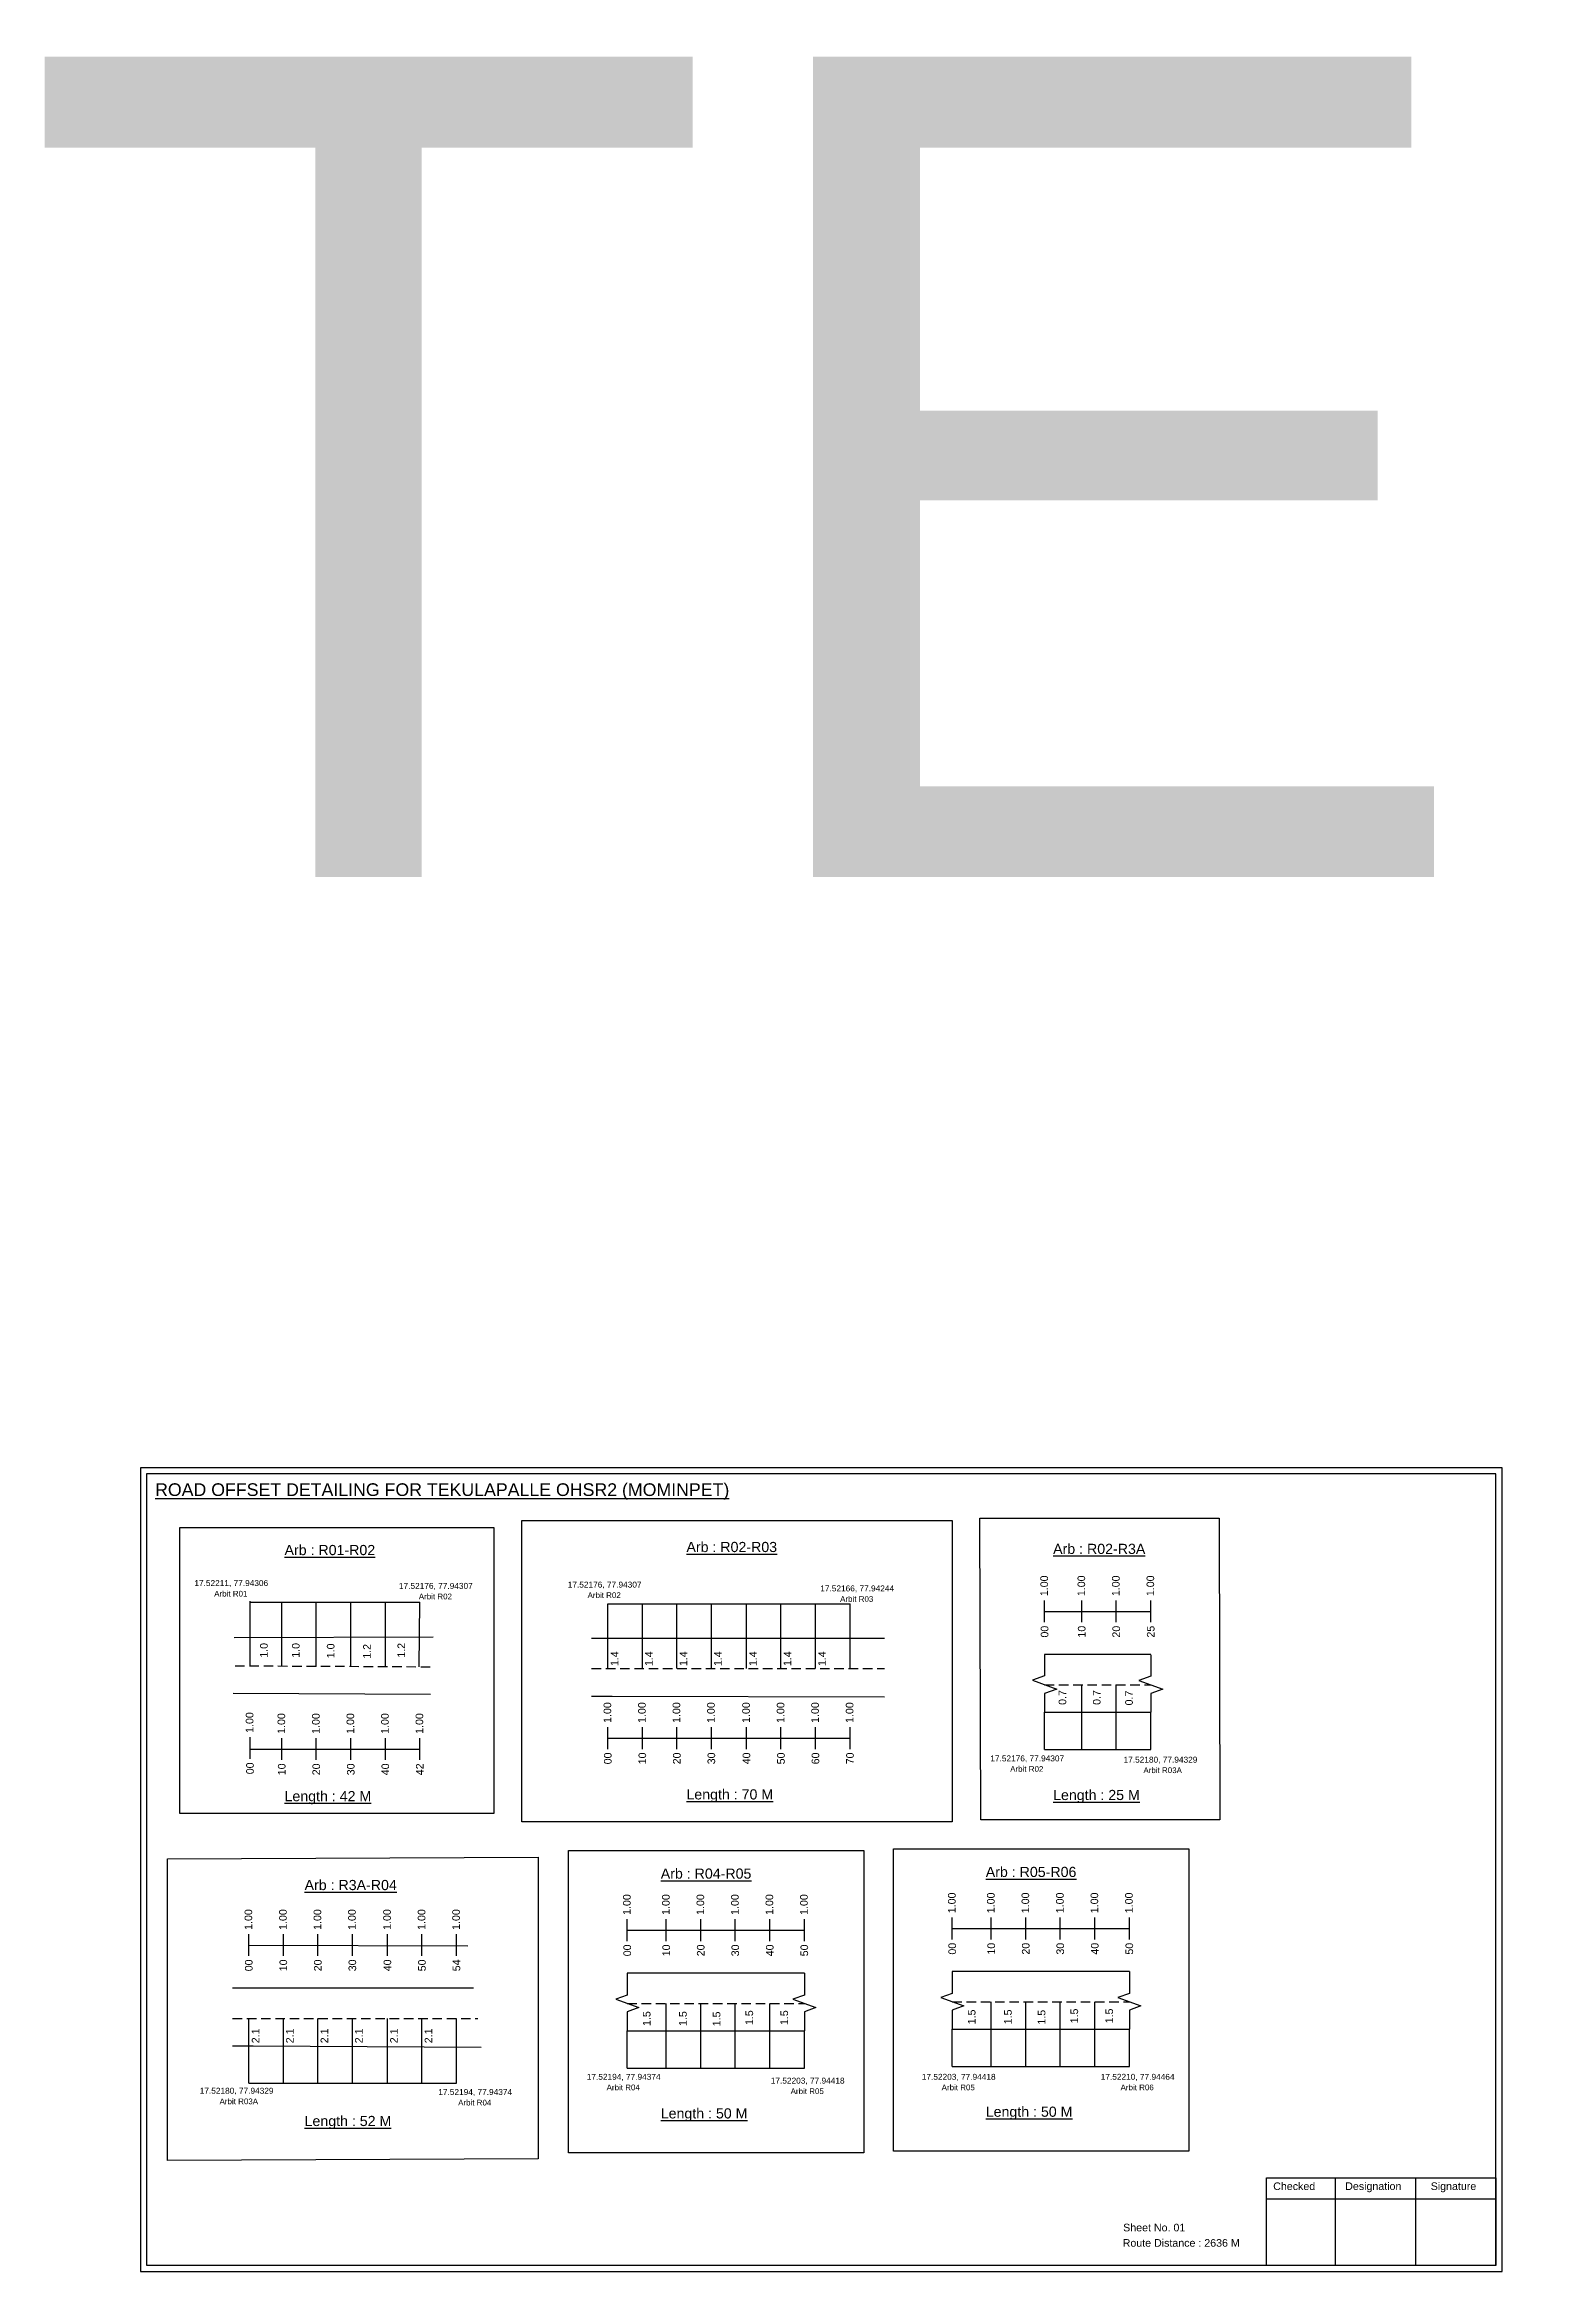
# Model space of a CAD drawing. Header units: inches. Extents: x 1745 to 7876, y -847 to 3138.
# Drawn here: x 3717 to 4311, y 377 to 1254 of the extents above; entities that cross this region are included whole.
import ezdxf

# ---------------------------------------------------------------- set-up
doc = ezdxf.new("R2010")
doc.units = ezdxf.units.IN
doc.header["$MEASUREMENT"] = 0
doc.linetypes.add('DASHED2', pattern=[0.375, 0.25, -0.125])
doc.layers.add('PDF_Geometry', color=7, linetype='Continuous')
doc.layers.add('PDF_Text', color=5, linetype='Continuous')
doc.styles.add('PDF Arial', font='arial.ttf')
doc.styles.get("Standard").update_dxf_attribs({"font": 'arial.ttf'})

msp = doc.modelspace()

# ---------------------------------------------------------------- linework, layer by layer
for p, q in [((3798.32, 615.22), (3798.32, 640.75)), ((3810.84, 615.17), (3810.84, 640.45)), ((3824.44, 615.11), (3824.44, 640.45)), ((3838.04, 615.17), (3838.04, 640.45)), ((3851.64, 614.92), (3851.64, 640.45)), ((3865.01, 614.95), (3865.24, 640.45)), ((3939.31, 614.22), (3939.31, 639.76)), ((3952.91, 614.22), (3952.91, 639.76)), ((3966.51, 614.22), (3966.51, 639.76)), ((3980.11, 614.22), (3980.11, 639.76)), ((3993.92, 614.22), (3993.92, 639.76)), ((4007.52, 614.22), (4007.52, 639.76)), ((4021.12, 614.22), (4021.12, 639.76)), ((4034.72, 614.22), (4034.72, 639.76)), ((3792.11, 626.42), (3870.49, 626.78)), ((4048.32, 626.1), (3932.9, 626.1)), ((4153.22, 619.76), (4111.39, 619.76)), ((4126.02, 582.34), (4126.02, 607.88)), ((4139.62, 582.34), (4139.62, 607.88)), ((3791.74, 604.57), (3869.47, 604.14)), ((3932.9, 603.42), (3940.96, 603.42)), ((3940.96, 603.42), (4048.32, 603.12)), ((4111.39, 597.08), (4136.95, 597.08)), ((4111.39, 582.34), (4111.39, 597.08)), ((4136.95, 597.08), (4153.22, 597.08)), ((4153.22, 582.34), (4153.22, 597.08)), ((4016.72, 494.14), (3946.95, 494.14)), ((4144.77, 494.8), (4075, 494.8)), ((3886.4, 488.23), (3791.45, 488.23)), ((4090.37, 457.38), (4090.37, 482.92)), ((4103.97, 457.38), (4103.97, 482.92)), ((4117.57, 457.38), (4117.57, 482.92)), ((4131.17, 457.38), (4131.17, 482.92)), ((3797.85, 450.81), (3797.85, 476.35)), ((3811.45, 450.81), (3811.45, 476.35)), ((3825.05, 450.81), (3825.05, 476.35)), ((3838.65, 450.81), (3838.65, 476.35)), ((3852.47, 450.81), (3852.47, 476.35)), ((3866.07, 450.81), (3866.07, 476.35)), ((3879.67, 450.81), (3879.67, 476.35)), ((3962.32, 456.72), (3962.32, 482.25)), ((3975.92, 456.72), (3975.92, 482.25)), ((3989.52, 456.72), (3989.52, 482.25)), ((4003.12, 456.72), (4003.12, 482.25)), ((3791.45, 465.55), (3799.5, 465.55)), ((3799.5, 465.55), (3889.35, 465.05)), ((3946.95, 471.45), (4016.72, 471.45)), ((3946.95, 456.72), (3946.95, 471.45)), ((4016.72, 456.72), (4016.72, 471.45)), ((4075, 472.11), (4144.77, 472.11)), ((4075, 457.38), (4075, 472.11)), ((4144.77, 457.38), (4144.77, 472.11))]:
    msp.add_line(p, q)
at = {"color": 217, "true_color": 0x93278f}
for p, q in [((4111.39, 632.49), (4111.39, 641.04)), ((4126.02, 632.49), (4126.02, 641.04)), ((4139.62, 632.49), (4139.62, 641.04)), ((4153.22, 632.49), (4153.22, 641.04)), ((4111.39, 636.77), (4153.22, 636.77)), ((3939.31, 582.53), (3939.31, 591.08)), ((3952.91, 582.53), (3952.91, 591.08)), ((3966.51, 582.53), (3966.51, 591.08)), ((3980.11, 582.53), (3980.11, 591.08)), ((3993.92, 582.53), (3993.92, 591.08)), ((4007.52, 582.53), (4007.52, 591.08)), ((4021.12, 582.53), (4021.12, 591.08)), ((4034.72, 582.53), (4034.72, 591.08)), ((3798.32, 578.6), (3798.32, 587.16)), ((3798.32, 582.49), (3865.24, 582.5)), ((3810.84, 578.22), (3810.84, 586.77)), ((3824.44, 578.22), (3824.44, 586.77)), ((3838.04, 578.22), (3838.04, 586.77)), ((3851.64, 578.22), (3851.64, 586.77)), ((3865.24, 578.22), (3865.24, 586.77)), ((3939.31, 586.8), (4034.72, 586.86)), ((3797.85, 500.96), (3797.85, 509.51)), ((3811.45, 500.96), (3811.45, 509.51)), ((3825.05, 500.96), (3825.05, 509.51)), ((3838.65, 500.96), (3838.65, 509.51)), ((3852.47, 500.96), (3852.47, 509.51)), ((3866.07, 500.96), (3866.07, 509.51)), ((3879.67, 500.96), (3879.67, 509.51)), ((3946.95, 506.86), (3946.95, 515.42)), ((3946.95, 511.13), (4016.72, 511.13)), ((3962.32, 506.86), (3962.32, 515.42)), ((3975.92, 506.86), (3975.92, 515.42)), ((3989.52, 506.86), (3989.52, 515.42)), ((4003.12, 506.86), (4003.12, 515.42)), ((4016.72, 506.86), (4016.72, 515.42)), ((4075, 507.52), (4075, 516.08)), ((4075, 511.79), (4144.77, 511.79)), ((4090.37, 507.52), (4090.37, 516.08)), ((4103.97, 507.52), (4103.97, 516.08)), ((4117.57, 507.52), (4117.57, 516.08)), ((4131.17, 507.52), (4131.17, 516.08)), ((4144.77, 507.52), (4144.77, 516.08)), ((3797.85, 505.23), (3884.18, 504.99))]:
    msp.add_line(p, q, dxfattribs=at)
at = {"color": 5}
for p, q in [((3798.32, 640.45), (3865.24, 640.45)), ((3939.31, 639.75), (4034.72, 639.76)), ((4111.39, 582.34), (4153.22, 582.34)), ((3946.95, 456.72), (4016.72, 456.72)), ((4075, 457.38), (4144.77, 457.38)), ((3797.85, 450.81), (3879.67, 450.84))]:
    msp.add_line(p, q, dxfattribs=at)
at = {"linetype": 'DASHED2', "ltscale": 15}
for p, q in [((3792.46, 615.36), (3870.74, 614.95)), ((3932.9, 614.22), (4048.32, 614.22)), ((4111.39, 607.88), (4153.22, 607.88)), ((4075, 482.92), (4144.77, 482.92)), ((3791.45, 476.35), (3888.12, 476.35)), ((3946.95, 482.25), (4016.72, 482.25))]:
    msp.add_line(p, q, dxfattribs=at)
for points in [[(3770.61, 669.81), (3894.42, 669.81), (3894.42, 557.13), (3770.61, 557.13)], [(3905.38, 672.59), (4075, 672.59), (4075, 553.77), (3905.38, 553.77)], [(4085.93, 673.49), (4180.17, 673.49), (4180.46, 554.67), (4086.22, 554.67)], [(3765.81, 539.23), (3911.85, 539.9), (3911.85, 421.07), (3765.81, 420.41)], [(3923.85, 542.56), (4040.2, 542.56), (4040.2, 423.35), (3923.85, 423.35)], [(4051.9, 543.22), (4168.25, 543.22), (4168.25, 424.01), (4051.9, 424.01)]]:
    msp.add_lwpolyline(points, close=True)
at = {"linetype": 'Continuous'}
for points in [[(4111.39, 619.76), (4111.39, 611.33), (4106.65, 609.61), (4116.14, 606.15), (4111.39, 604.43), (4111.39, 597.08)], [(4153.22, 619.69), (4153.22, 611.26), (4148.48, 609.53), (4157.97, 606.08), (4153.22, 604.35), (4153.22, 597)], [(3946.95, 494.14), (3946.95, 485.53), (3942.45, 483.89), (3951.45, 480.62), (3946.95, 478.98), (3946.95, 471.45)], [(4016.72, 494.14), (4016.72, 485.53), (4012.22, 483.89), (4021.22, 480.62), (4016.72, 478.98), (4016.72, 471.45)], [(4075, 494.8), (4075, 486.19), (4070.5, 484.55), (4079.5, 481.28), (4075, 479.64), (4075, 472.11)], [(4144.77, 494.8), (4144.77, 486.19), (4140.27, 484.55), (4149.27, 481.28), (4144.77, 479.64), (4144.77, 472.11)]]:
    msp.add_lwpolyline(points, dxfattribs=at)
at = {"layer": 'PDF_Geometry'}
for points in [[(3755.14, 693.33), (3755.14, 376.62), (4291.61, 376.62), (4291.61, 693.33)], [(3757.47, 691), (3757.47, 379.04), (4289.19, 379.04), (4289.19, 691)]]:
    msp.add_lwpolyline(points, close=True, dxfattribs=at)
at = {"layer": 'PDF_Geometry', "color": 242, "true_color": 0xcc1f26}
msp.add_lwpolyline([(4289.19, 378.94), (4198.85, 378.94), (4198.85, 413.56), (4289.19, 413.56)], close=True, dxfattribs=at)
for points in [[(4225.83, 413.56), (4225.83, 378.94)], [(4257.56, 413.56), (4257.56, 378.94)], [(4198.85, 405.18), (4289.19, 405.18)]]:
    msp.add_lwpolyline(points, dxfattribs=at)

# ---------------------------------------------------------------- texts
for s, height, p in [('TEKELAPALLE 2', 323.2909, (3707.23, 926.22)), ('Sheet No. 01', 3, (4142.35, 392.42)), ('Route Distance : 2636 M', 3, (4142.16, 386.37))]:
    msp.add_text(s, height=height).set_placement(p)
at = {"color": 242, "true_color": 0xcd2027}
for s, height, p in [('%%UROAD OFFSET DETAILING FOR TEKULAPALLE OHSR2 (MOMINPET)', 5, (3760.92, 682.26)), ('%%UArb : R01-R02', 4, (3811.92, 658.96)), ('%%UArb : R02-R03', 4, (3970.27, 660.16)), ('%%UArb : R02-R3A', 4, (4114.74, 659.42)), ('%%ULength : 42 M', 4, (3811.92, 561.96)), ('%%ULength : 70 M', 4, (3970.27, 562.66)), ('%%ULength : 25 M', 4, (4114.74, 562.42)), ('%%UArb : R04-R05', 4, (3960.15, 531.43)), ('%%UArb : R05-R06', 4, (4088.2, 532.09)), ('%%UArb : R3A-R04', 4, (3819.82, 526.93)), ('%%ULength : 50 M', 4, (3960.15, 436.93)), ('%%ULength : 50 M', 4, (4088.2, 437.59)), ('%%ULength : 52 M', 4, (3819.82, 433.93))]:
    msp.add_text(s, height=height, dxfattribs=at).set_placement(p)
at = {"color": 217, "true_color": 0x93278f}
for s, p in [('1.00', (4112.72, 642.78)), ('1.00', (4127.35, 642.78)), ('1.00', (4140.95, 642.78)), ('1.00', (4154.55, 642.78)), ('00', (4112.87, 626.46)), ('10', (4127.5, 626.46)), ('20', (4141.1, 626.46)), ('25', (4154.7, 626.46)), ('1.00', (3799.64, 588.9)), ('1.00', (3940.63, 592.82)), ('1.00', (3954.23, 592.82)), ('1.00', (3967.83, 592.82)), ('1.00', (3981.43, 592.82)), ('1.00', (3995.25, 592.82)), ('1.00', (4008.85, 592.82)), ('1.00', (4022.45, 592.82)), ('1.00', (4036.05, 592.82)), ('1.00', (3812.16, 588.51)), ('1.00', (3825.76, 588.51)), ('1.00', (3839.36, 588.51)), ('1.00', (3852.96, 588.51)), ('1.00', (3866.56, 588.51)), ('00', (3940.78, 576.5)), ('10', (3954.38, 576.5)), ('20', (3967.98, 576.5)), ('30', (3981.58, 576.5)), ('40', (3995.4, 576.5)), ('50', (4009, 576.5)), ('60', (4022.6, 576.5)), ('70', (4036.2, 576.5)), ('00', (3799.79, 572.58)), ('10', (3812.31, 572.19)), ('20', (3825.91, 572.19)), ('30', (3839.51, 572.19)), ('40', (3853.11, 572.19)), ('42', (3866.71, 572.19)), ('1.00', (3799.18, 511.25)), ('1.00', (3812.78, 511.25)), ('1.00', (3826.38, 511.25)), ('1.00', (3839.98, 511.25)), ('1.00', (3853.8, 511.25)), ('1.00', (3867.4, 511.25)), ('1.00', (3881, 511.25)), ('1.00', (3948.28, 517.16)), ('1.00', (3963.65, 517.16)), ('1.00', (3977.25, 517.16)), ('1.00', (3990.85, 517.16)), ('1.00', (4004.45, 517.16)), ('1.00', (4018.05, 517.16)), ('1.00', (4076.33, 517.82)), ('1.00', (4091.7, 517.82)), ('1.00', (4105.3, 517.82)), ('1.00', (4118.9, 517.82)), ('1.00', (4132.5, 517.82)), ('1.00', (4146.1, 517.82)), ('00', (3948.43, 500.84)), ('10', (3963.8, 500.84)), ('20', (3977.4, 500.84)), ('30', (3991, 500.84)), ('40', (4004.6, 500.84)), ('50', (4018.2, 500.84)), ('00', (4076.48, 501.5)), ('10', (4091.85, 501.5)), ('20', (4105.45, 501.5)), ('30', (4119.05, 501.5)), ('40', (4132.65, 501.5)), ('50', (4146.25, 501.5)), ('00', (3799.33, 494.93)), ('10', (3812.93, 494.93)), ('20', (3826.53, 494.93)), ('30', (3840.13, 494.93)), ('40', (3853.95, 494.93)), ('50', (3867.55, 494.93)), ('54', (3881.15, 494.93))]:
    msp.add_text(s, height=3, rotation=90, dxfattribs=at).set_placement(p)
at = {"color": 5}
for s, height, p in [('17.52211, 77.94306', 2.34, (3776.39, 646.76)), ('Arbit R01', 2.246, (3784.21, 642.63)), ('17.52176, 77.94307', 2.34, (3857, 645.66)), ('Arbit R02', 2.246, (3864.82, 641.54)), ('17.52176, 77.94307', 2.34, (3923.5, 646.16)), ('Arbit R02', 2.246, (3931.32, 642.04)), ('17.52166, 77.94244', 2.34, (4023, 644.66)), ('Arbit R03', 2.246, (4030.82, 640.54)), ('17.52176, 77.94307', 2.34, (4090, 577.66)), ('17.52180, 77.94329', 2.34, (4142.5, 577.16)), ('Arbit R02', 2.246, (4097.82, 573.54)), ('Arbit R03A', 2.246, (4150.32, 573.04)), ('17.52180, 77.94329', 2.34, (3778.5, 446.67)), ('17.52194, 77.94374', 2.34, (3872.5, 446.17)), ('17.52194, 77.94374', 2.34, (3931, 452.16)), ('Arbit R04', 2.246, (3938.82, 448.04)), ('17.52203, 77.94418', 2.34, (4003.5, 450.66)), ('Arbit R05', 2.246, (4011.32, 446.54)), ('17.52203, 77.94418', 2.34, (4063, 452.16)), ('Arbit R05', 2.246, (4070.82, 448.04)), ('17.52210, 77.94464', 2.34, (4133.5, 452.16)), ('Arbit R06', 2.246, (4141.32, 448.04)), ('Arbit R03A', 2.246, (3786.32, 442.54)), ('Arbit R04', 2.246, (3880.32, 442.04))]:
    msp.add_text(s, height=height, dxfattribs=at).set_placement(p)
for s, p in [('1.0', (3805.28, 618.5)), ('1.0', (3817.85, 618.5)), ('1.0', (3831.59, 618.31)), ('1.2', (3845.9, 618.11)), ('1.2', (3859.42, 618.53)), ('1.4', (3943.48, 615.22)), ('1.4', (3956.97, 615.22)), ('1.4', (3970.57, 615.22)), ('1.4', (3984.17, 615.22)), ('1.4', (3997.99, 615.22)), ('1.4', (4011.59, 615.22)), ('1.4', (4025.19, 615.22)), ('0.7', (4119.91, 599.92)), ('0.7', (4133.43, 599.92)), ('0.7', (4146.14, 599.72)), ('1.5', (3956.11, 473.36)), ('1.5', (3970.37, 473.36)), ('1.5', (3983.64, 473.23)), ('1.5', (3996.53, 473.73)), ('1.5', (4010.3, 473.73)), ('1.5', (4084.16, 474.02)), ('1.5', (4098.43, 474.02)), ('1.5', (4111.69, 473.9)), ('1.5', (4124.58, 474.4)), ('1.5', (4138.35, 474.4)), ('2.1', (3802.03, 466.55)), ('2.1', (3815.52, 466.55)), ('2.1', (3829.12, 466.55)), ('2.1', (3842.72, 466.55)), ('2.1', (3856.54, 466.55)), ('2.1', (3870.14, 466.55))]:
    msp.add_text(s, height=3, rotation=90).set_placement(p)
at = {"layer": 'PDF_Text', "color": 7, "attachment_point": 7, "style": 'PDF Arial'}
for s, insert, char_height in [('Checked', (4201.46, 408.67), 3.001), ('Designation', (4229.83, 407.83), 3.0006), ('Signature', (4263.51, 407.83), 3.001)]:
    msp.add_mtext(s, dxfattribs=dict(at, insert=insert, char_height=char_height))

doc.saveas('drawing.dxf')
